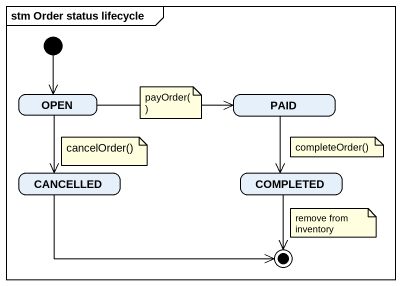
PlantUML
@startuml
mainframe stm Order status lifecycle
hide empty description
state OPEN
state PAID
state CANCELLED
state COMPLETED
[*] --> OPEN
OPEN -right-> PAID
OPEN --> CANCELLED
PAID --> COMPLETED
CANCELLED -right-> [*]
COMPLETED --> [*]
note as N1
  payOrder()
end note
note as N2
  cancelOrder()
end note
note as N3
  completeOrder()
end note
note as N4
  remove from inventory
end note
@enduml
